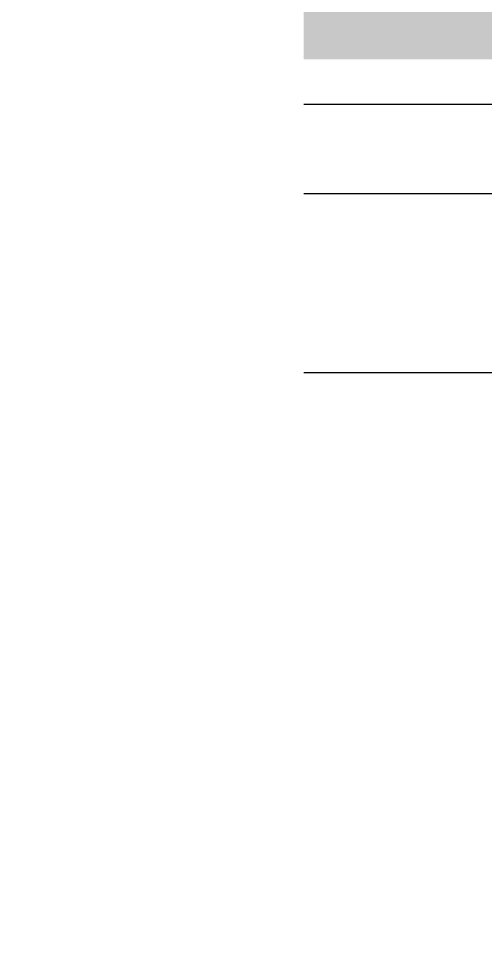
# Model space of a CAD drawing. Header units: inches. Extents: x 5877 to 13759, y 12099 to 29642.
# Drawn here: x 9186 to 10230, y 19219 to 21298 of the extents above; entities that cross this region are included whole.
import ezdxf

# ---------------------------------------------------------------- set-up
doc = ezdxf.new("R2010")
doc.units = ezdxf.units.IN
doc.header["$MEASUREMENT"] = 0
doc.linetypes.add('HID', pattern=[2.6, 1.6, -1])
doc.layers.add('A-FUR2', color=6, linetype='Continuous')
doc.layers.add('A-TXT1', color=3, linetype='Continuous')

msp = doc.modelspace()

# ---------------------------------------------------------------- hatches: boundary and pattern name
at = {"layer": 'A-TXT1'}
h = msp.add_hatch(color=1, dxfattribs=at)
h.dxf.hatch_style = 1
h.paths.add_polyline_path([(12383.6, 21207), (12383.6, 21357), (11068.6, 21357), (9973.6, 21357), (9823.6, 21357), (9823.6, 21207)])
h.paths.add_polyline_path([(5878.6, 24772), (5878.6, 14012), (6038.6, 14012), (6038.6, 24772)])

# ---------------------------------------------------------------- linework, layer by layer
at = {"layer": 'A-FUR2', "color": 0}
for p, q in [((9823.6, 21107), (11663.6, 21107)), ((9823.6, 20507), (11663.6, 20507)), ((9823.6, 20507), (9823.6, 20507))]:
    msp.add_line(p, q, dxfattribs=at)
at = {"layer": 'A-FUR2', "color": 0, "linetype": 'HID', "ltscale": 0.5}
msp.add_line((9823.6, 20907), (11663.6, 20907), dxfattribs=at)

doc.saveas('drawing.dxf')
